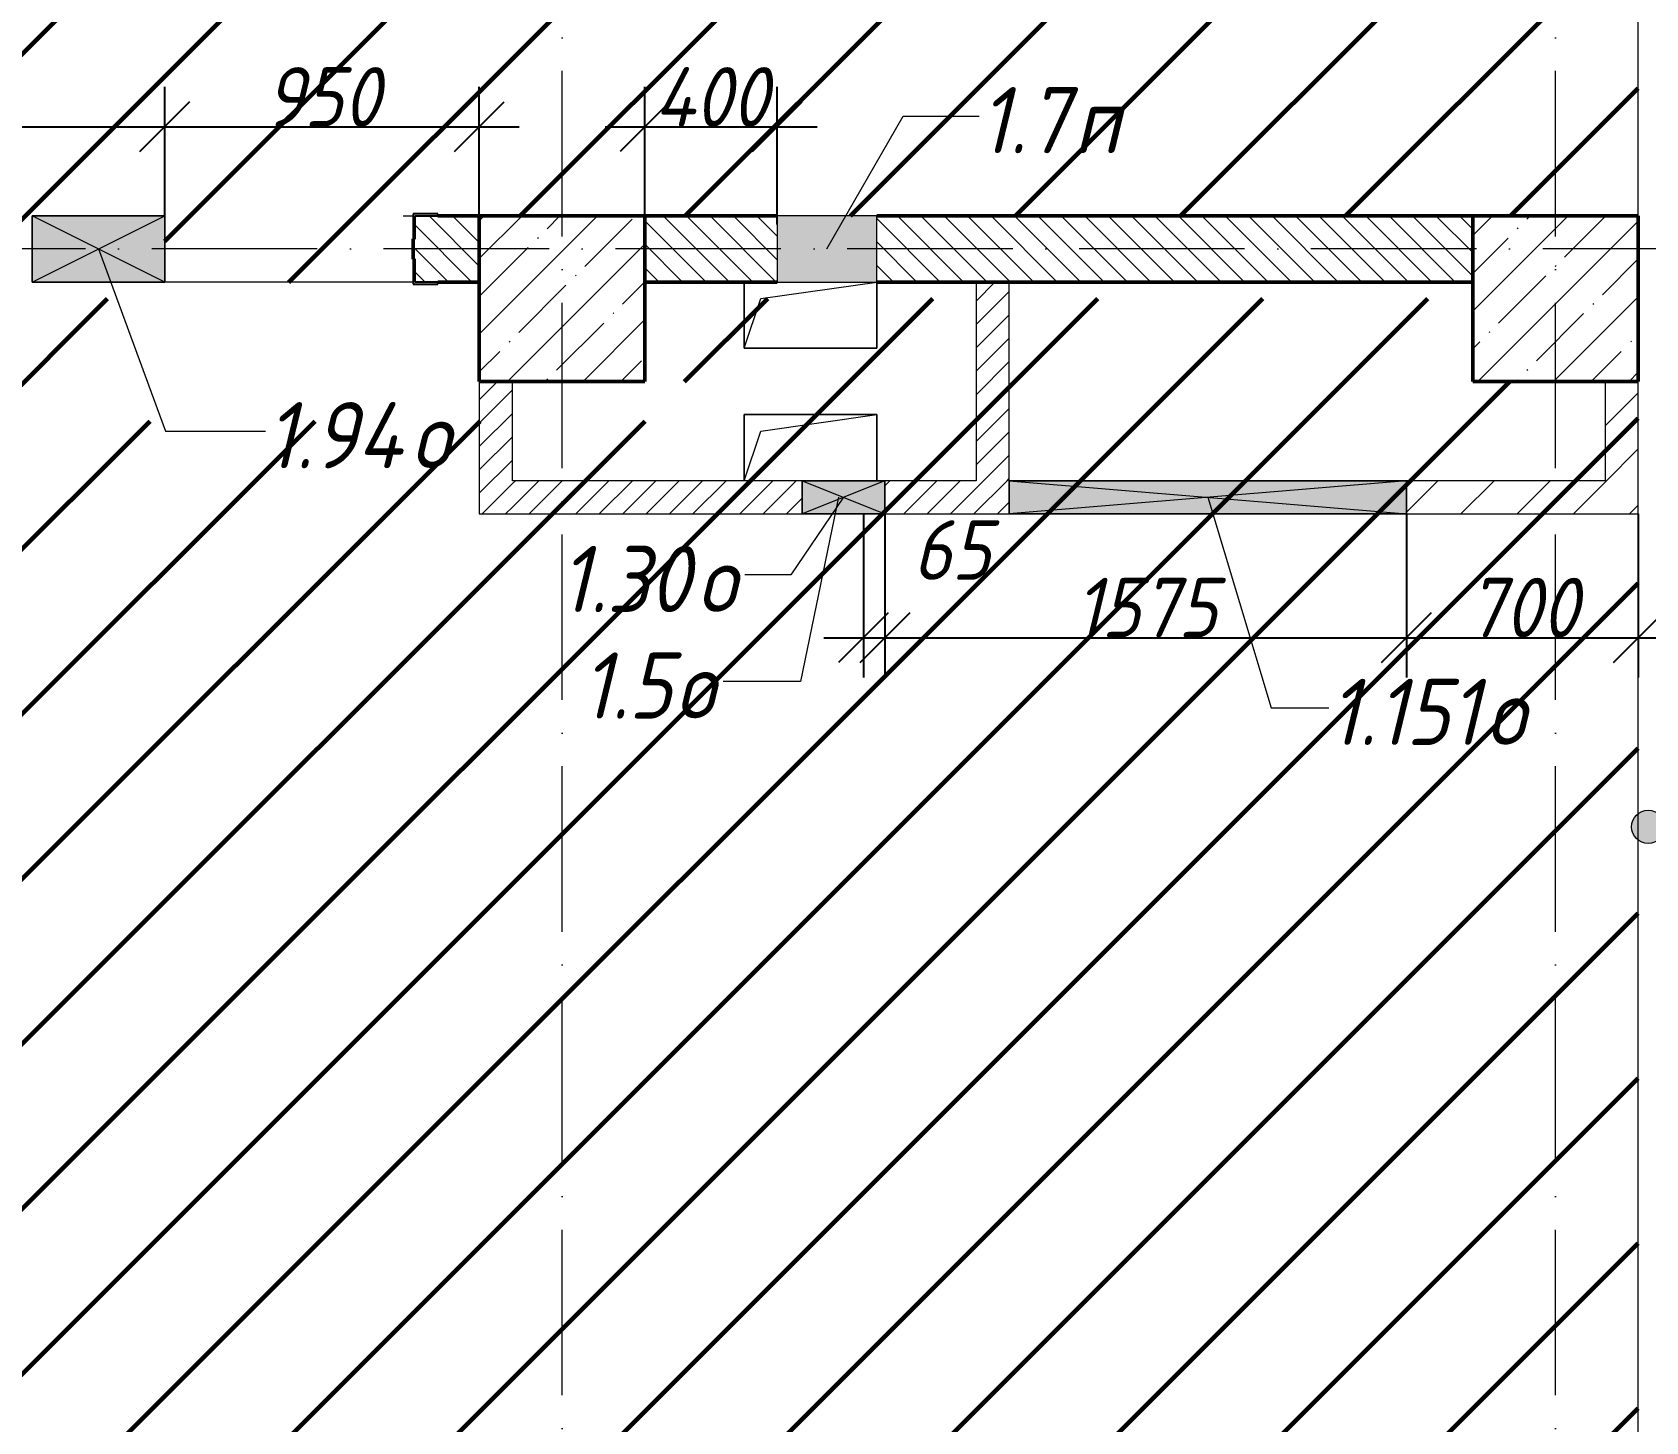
# Model space of a CAD drawing. Header units: millimetres. Extents: x -606178 to 312196, y -19338 to 632709.
# Drawn here: x -392381 to -387508, y 454233 to 458430 of the extents above; entities that cross this region are included whole.
import ezdxf

# ---------------------------------------------------------------- set-up
doc = ezdxf.new("R2010")
doc.units = ezdxf.units.MM
doc.linetypes.add('50_200_ШТРИХ_1Т_ш5_п1_п1_', pattern=[700, 500, -100, 0, -100])
for name, color, linetype, lineweight in [('6.4.1) Окр пт с инж. ПТ2.16', 3, 'Continuous', 60), ('6.4.4) Окр пт с инж. ПТ1.2', 202, 'Continuous', 60), ('A-____-____-DIMS', 7, 'Continuous', 9), ('A-DETL-GENF-OTLN', 7, 'Continuous', 9), ('A-FLOR-____-OTLN', 7, 'Continuous', 9), ('A-GENM-____-MCUT', 7, 'Continuous', 25), ('A-GENM-____-OTLN', 7, 'Continuous', 9), ('A-GENM-____-OTLN-1', 7, 'Continuous', 25), ('A-GLAZ-____-IDEN', 7, 'Continuous', 9), ('A-GLAZ-____-OTLN', 7, 'Continuous', 9), ('A-WALL-____-MCUT-2', 7, 'Continuous', 50), ('A-WALL-____-PATT-1', 7, 'Continuous', 9), ('A-WALL-FNSH-MCUT-1', 7, 'Continuous', 9), ('G-____-____-TEXT', 7, 'Continuous', 9), ('I-WALL-____-OTLN', 7, 'Continuous', 9), ('S-COLS-____-MCUT', 7, 'Continuous', 50), ('S-COLS-____-OTLN', 7, 'Continuous', 9), ('S-GRID-____-OTLN-1', 7, '50_200_ШТРИХ_1Т_ш5_п1_п1_', 9)]:
    doc.layers.add(name, color=color, linetype=linetype, lineweight=lineweight)
doc.styles.add('ISOCPEUR_I_10', font='isocpeui.ttf', dxfattribs={"width": 0.9, "height": 180})
doc.styles.add('ISOCPEUR_I_9', font='isocpeui.ttf', dxfattribs={"width": 0.9, "height": 250})
doc.dimstyles.new('ISO-1_8_0_9К_СРЕДНИЙ_Кладочные_3', dxfattribs={"dimscale": 304.8, "dimtxt": 179.276612, "dimasz": 0.492126, "dimexe": 0.393701, "dimexo": 0, "dimgap": 0, "dimtad": 1, "dimdec": 3, "dimrnd": 0.001, "dimdsep": 46, "dimtxsty": 'ISOCPEUR_I_10', "dimblk1": 'OBLIQUE', "dimblk2": 'OBLIQUE', "dimsah": 1, "dimcen": 0.09, "dimdle": 0.393701, "dimazin": 0, "dimtfac": 1, "dimtdec": 4, "dimtix": 1, "dimtmove": 0, "dimatfit": 3, "dimfxl": 1, "dimtvp": 1, "dimtolj": 1, "dimtzin": 0, "dimarcsym": 2})
doc.dimstyles.new('ISO-1_8_0_9К_СРЕДНИЙ_Кладочные_4', dxfattribs={"dimscale": 304.8, "dimtxt": 179.276612, "dimasz": 0.492126, "dimexe": 0.393701, "dimexo": 0, "dimgap": 0, "dimtad": 1, "dimdec": 3, "dimrnd": 0.001, "dimdsep": 46, "dimtxsty": 'ISOCPEUR_I_10', "dimblk1": 'OBLIQUE', "dimblk2": 'OBLIQUE', "dimsah": 1, "dimcen": 0.09, "dimdle": 0.393701, "dimazin": 0, "dimtfac": 1, "dimtdec": 4, "dimtix": 1, "dimtmove": 1, "dimatfit": 3, "dimfxl": 1, "dimtvp": 1, "dimtolj": 1, "dimtzin": 0, "dimarcsym": 2})
pattern_1 = [(135, (-425830.77, 451794.26), (-35.35534, -35.35534), [])]
pattern_2 = [(45, (-425830.77, 451794.26), (-35.35534, 35.35534), [])]
pattern_3 = [(45, (-425830.77, 451794.26), (-84.8528, 84.8528), [])]

# ---------------------------------------------------------------- blocks, each defined once
blk = doc.blocks.new('BSC_Колонна _Прямоугольная - 500х500-V75-АР1_План отверстий 1 этажа в осях 1-64_А-ГГ')
at = {"layer": 'S-COLS-____-OTLN'}
h = blk.add_hatch(dxfattribs=at)
h.set_pattern_fill('FP_107', color=256, style=0, pattern_type=2)
h.set_pattern_definition([(45, (-38050, -5831.04), (-114.04925, 114.04925), []), (45, (-37935.95, -5831.04), (-114.04925, 114.04925), [201.613, -40.323, 3.353, -36.97])])
h.paths.add_polyline_path([(-250, -250), (250, -250), (250, 250), (-250, 250)], flags=0)
at = {"layer": 'S-COLS-____-MCUT'}
for p, q in [((250, 250), (-250, 250)), ((-250, 250), (-250, -250)), ((250, -250), (250, 250)), ((-250, -250), (250, -250))]:
    blk.add_line(p, q, dxfattribs=at)
blk = doc.blocks.new('BSC_Колонна _Прямоугольная - 500х500-V104-АР1_План отверстий 1 этажа в осях 1-64_А-ГГ')
at = {"layer": 'S-COLS-____-OTLN'}
h = blk.add_hatch(dxfattribs=at)
h.set_pattern_fill('FP_136', color=256, style=0, pattern_type=2)
h.set_pattern_definition([(45, (-35050, -5831.04), (-114.04925, 114.04925), []), (45, (-34935.95, -5831.04), (-114.04925, 114.04925), [201.613, -40.323, 3.353, -36.97])])
h.paths.add_polyline_path([(-250, -250), (250, -250), (250, 250), (-250, 250)], flags=0)
at = {"layer": 'S-COLS-____-MCUT'}
for p, q in [((250, 250), (-250, 250)), ((-250, 250), (-250, -250)), ((250, -250), (250, 250)), ((-250, -250), (250, -250))]:
    blk.add_line(p, q, dxfattribs=at)
blk = doc.blocks.new('Фахверк_СКБ_Уголок - 200_4010_1-27904659-АР1_План отверстий 1 этажа в осях 1-64_А-ГГ')
at = {"layer": 'A-GENM-____-MCUT'}
for p, q in [((125, 156), (50, 156)), ((50, 156), (50, 150)), ((50, 150), (119, 150)), ((119, 150), (119, 81)), ((125, 81), (125, 156)), ((119, 81), (125, 81)), ((125, 19), (119, 19)), ((119, 19), (119, -50)), ((125, -56), (125, 19)), ((119, -50), (50, -50)), ((50, -50), (50, -56)), ((50, -56), (125, -56))]:
    blk.add_line(p, q, dxfattribs=at)
blk = doc.blocks.new('AR_Отверстие Ниша - Лючок-32404260-АР1_План отверстий 1 этажа в осях 1-64_А-ГГ')
at = {"layer": 'A-GLAZ-____-OTLN'}
blk.add_hatch(color=256, dxfattribs=at).paths.add_polyline_path([(150, 100), (-150, 100), (-150, -100), (150, -100)], flags=0)
for p, q in [((150, 100), (-150, 100)), ((-150, 100), (-150, -100)), ((150, -100), (150, 100)), ((-150, -100), (150, -100))]:
    blk.add_line(p, q, dxfattribs=at)
blk = doc.blocks.new('AR_Отверстие прямоугольное _в плите_ - AR_Отверстие прямоугольное _в плите_-30459223-АР1_План отверстий 1 этажа в осях 1-64_А-ГГ')
at = {"layer": 'A-GENM-____-OTLN'}
for p, q in [((-200, 100), (-200, -100)), ((-150, 50), (200, 100)), ((200, -100), (200, 100)), ((-200, -100), (-150, 50)), ((-200, -100), (200, -100))]:
    blk.add_line(p, q, dxfattribs=at)
blk = doc.blocks.new('AR_Отверстие прямоугольное _в плите_ - AR_Отверстие прямоугольное _в плите_-V203-АР1_План отверстий 1 этажа в осях 1-64_А-ГГ')
at = {"layer": 'A-GENM-____-OTLN'}
for p, q in [((200, 100), (-200, 100)), ((-200, 100), (-200, -100)), ((-150, 50), (200, 100)), ((200, -100), (200, 100)), ((-200, -100), (-150, 50))]:
    blk.add_line(p, q, dxfattribs=at)
blk = doc.blocks.new('AR_Отверстие прямоугольное _в стене__БезПР - AR_Отверстие прямоугольное _в стене__БезПР-36428102-АР1_План отверстий 1 этажа в осях 1-64_А-ГГ')
at = {"layer": 'A-GLAZ-____-OTLN'}
blk.add_hatch(color=256, dxfattribs=at).paths.add_polyline_path([(600, -50), (600, 50), (-600, 50), (-600, -50)], flags=0)
at = {"layer": 'A-DETL-GENF-OTLN'}
for p, q in [((-600, -50), (-600, 50)), ((-600, 50), (600, 50)), ((600, 50), (-600, -50)), ((-600, 50), (600, -50)), ((600, 50), (-600, 50)), ((-600, 50), (-600, -50)), ((600, 50), (600, -50)), ((600, -50), (600, 50)), ((600, -50), (-600, -50)), ((-600, -50), (600, -50))]:
    blk.add_line(p, q, dxfattribs=at)
at = {"layer": 'A-GLAZ-____-OTLN'}
blk.add_line((600, 50), (-600, 50), dxfattribs=at)
blk = doc.blocks.new('AR_Отверстие прямоугольное _в стене__БезПР - AR_Отверстие прямоугольное _в стене__БезПР-36428135-АР1_План отверстий 1 этажа в осях 1-64_А-ГГ')
at = {"layer": 'A-GLAZ-____-OTLN'}
blk.add_hatch(color=256, dxfattribs=at).paths.add_polyline_path([(125, -50), (125, 50), (-125, 50), (-125, -50)], flags=0)
at = {"layer": 'A-DETL-GENF-OTLN'}
for p, q in [((-125, -50), (-125, 50)), ((-125, 50), (125, 50)), ((125, 50), (-125, -50)), ((-125, 50), (125, -50)), ((125, 50), (-125, 50)), ((-125, 50), (-125, -50)), ((125, 50), (125, -50)), ((125, -50), (125, 50)), ((125, -50), (-125, -50)), ((-125, -50), (125, -50))]:
    blk.add_line(p, q, dxfattribs=at)
blk = doc.blocks.new('AR_Отверстие прямоугольное _в стене__БезПР - AR_Отверстие прямоугольное _в стене__БезПР-36428632-АР1_План отверстий 1 этажа в осях 1-64_А-ГГ')
at = {"layer": 'A-GLAZ-____-OTLN'}
blk.add_hatch(color=256, dxfattribs=at).paths.add_polyline_path([(-200, 100), (-200, -100), (200, -100), (200, 100)], flags=0)
at = {"layer": 'A-DETL-GENF-OTLN'}
for p, q in [((-200, -100), (-200, 100)), ((-200, 100), (200, 100)), ((200, 100), (-200, -100)), ((-200, 100), (200, -100)), ((200, 100), (-200, 100)), ((-200, 100), (-200, -100)), ((200, 100), (200, -100)), ((200, -100), (200, 100)), ((200, -100), (-200, -100)), ((-200, -100), (200, -100))]:
    blk.add_line(p, q, dxfattribs=at)
at = {"layer": 'A-GLAZ-____-OTLN'}
blk.add_line((200, 100), (-200, 100), dxfattribs=at)
blk = doc.blocks.new('_Oblique')
at = {"color": 0, "linetype": 'ByBlock', "lineweight": -2}
blk.add_line((-0.5, -0.5), (0.5, 0.5), dxfattribs=at)
blk = doc.blocks.new('*D4194')
at = {"layer": 'A-____-____-DIMS', "color": 0, "lineweight": -2, "transparency": 16777216}
for p, q in [((-390530.8, 457875.3), (-390530.8, 458264.7)), ((-390130.8, 457848.8), (-390130.8, 458264.7)), ((-390650.8, 458144.7), (-390010.8, 458144.7))]:
    blk.add_line(p, q, dxfattribs=at)
at = {"layer": 'Defpoints', "color": 0, "transparency": 16777216}
for p in [(-390130.8, 458144.7), (-390530.8, 457875.3), (-390130.8, 457848.8)]:
    blk.add_point(p, dxfattribs=at)
at = {"layer": 'A-____-____-DIMS', "color": 0, "lineweight": -2, "transparency": 16777216, "xscale": 150, "yscale": 150, "zscale": 150, "rotation": 180}
blk.add_blockref('_Oblique', (-390530.8, 458144.7), dxfattribs=at)
at = {"layer": 'A-____-____-DIMS', "color": 0, "lineweight": -2, "transparency": 16777216, "xscale": 150, "yscale": 150, "zscale": 150}
blk.add_blockref('_Oblique', (-390130.8, 458144.7), dxfattribs=at)
at = {"layer": 'A-____-____-DIMS', "color": 0, "transparency": 16777216, "insert": (-390330.8, 458234.7), "char_height": 180, "width": 426.127, "attachment_point": 5, "style": 'ISOCPEUR_I_10'}
blk.add_mtext('\\A1;400', dxfattribs=at)
blk = doc.blocks.new('*D4195')
at = {"layer": 'A-____-____-DIMS', "color": 0, "lineweight": -2, "transparency": 16777216}
for p, q in [((-393380.8, 457809.9), (-393380.8, 458264.7)), ((-391980.8, 457875.3), (-391980.8, 458264.7)), ((-393500.8, 458144.7), (-391860.8, 458144.7))]:
    blk.add_line(p, q, dxfattribs=at)
at = {"layer": 'Defpoints', "color": 0, "transparency": 16777216}
for p in [(-391980.8, 458144.7), (-391980.8, 457875.3), (-393380.8, 457809.9)]:
    blk.add_point(p, dxfattribs=at)
at = {"layer": 'A-____-____-DIMS', "color": 0, "lineweight": -2, "transparency": 16777216, "xscale": 150, "yscale": 150, "zscale": 150, "rotation": 180}
blk.add_blockref('_Oblique', (-393380.8, 458144.7), dxfattribs=at)
at = {"layer": 'A-____-____-DIMS', "color": 0, "lineweight": -2, "transparency": 16777216, "xscale": 150, "yscale": 150, "zscale": 150}
blk.add_blockref('_Oblique', (-391980.8, 458144.7), dxfattribs=at)
at = {"layer": 'A-____-____-DIMS', "color": 0, "transparency": 16777216, "insert": (-392680.8, 458234.7), "char_height": 180, "width": 521.281, "attachment_point": 5, "style": 'ISOCPEUR_I_10'}
blk.add_mtext('\\A1;1400', dxfattribs=at)
blk = doc.blocks.new('*D4196')
at = {"layer": 'A-____-____-DIMS', "color": 0, "lineweight": -2, "transparency": 16777216}
for p, q in [((-391980.8, 457875.3), (-391980.8, 458264.7)), ((-391030.8, 457875.3), (-391030.8, 458264.7)), ((-392100.8, 458144.7), (-390910.8, 458144.7))]:
    blk.add_line(p, q, dxfattribs=at)
at = {"layer": 'Defpoints', "color": 0, "transparency": 16777216}
for p in [(-391030.8, 458144.7), (-391980.8, 457875.3), (-391030.8, 457875.3)]:
    blk.add_point(p, dxfattribs=at)
at = {"layer": 'A-____-____-DIMS', "color": 0, "lineweight": -2, "transparency": 16777216, "xscale": 150, "yscale": 150, "zscale": 150, "rotation": 180}
blk.add_blockref('_Oblique', (-391980.8, 458144.7), dxfattribs=at)
at = {"layer": 'A-____-____-DIMS', "color": 0, "lineweight": -2, "transparency": 16777216, "xscale": 150, "yscale": 150, "zscale": 150}
blk.add_blockref('_Oblique', (-391030.8, 458144.7), dxfattribs=at)
at = {"layer": 'A-____-____-DIMS', "color": 0, "transparency": 16777216, "insert": (-391505.8, 458234.7), "char_height": 180, "width": 409.578, "attachment_point": 5, "style": 'ISOCPEUR_I_10'}
blk.add_mtext('\\A1;950', dxfattribs=at)
blk = doc.blocks.new('*D4300')
at = {"layer": 'A-____-____-DIMS', "color": 0, "lineweight": -2, "transparency": 16777216}
for p, q in [((-389870.8, 456975.3), (-389870.8, 456480.9)), ((-389805.8, 456975.3), (-389805.8, 456480.9)), ((-389990.8, 456600.9), (-389685.8, 456600.9))]:
    blk.add_line(p, q, dxfattribs=at)
at = {"layer": 'Defpoints', "color": 0, "transparency": 16777216}
for p in [(-389870.8, 456975.3), (-389805.8, 456975.3), (-389805.8, 456600.9)]:
    blk.add_point(p, dxfattribs=at)
at = {"layer": 'A-____-____-DIMS', "color": 0, "lineweight": -2, "transparency": 16777216, "xscale": 150, "yscale": 150, "zscale": 150, "rotation": 180}
blk.add_blockref('_Oblique', (-389870.8, 456600.9), dxfattribs=at)
at = {"layer": 'A-____-____-DIMS', "color": 0, "lineweight": -2, "transparency": 16777216, "xscale": 150, "yscale": 150, "zscale": 150}
blk.add_blockref('_Oblique', (-389805.8, 456600.9), dxfattribs=at)
at = {"layer": 'A-____-____-DIMS', "color": 0, "transparency": 16777216, "insert": (-389722.3, 456956), "char_height": 180, "width": 273.052, "attachment_point": 1, "line_spacing_factor": 1.149209, "style": 'ISOCPEUR_I_10'}
blk.add_mtext('\\A1;65', dxfattribs=at)
blk = doc.blocks.new('*D4212')
at = {"layer": 'A-____-____-DIMS', "color": 0, "lineweight": -2, "transparency": 16777216}
for p, q in [((-389805.8, 456975.3), (-389805.8, 456480.9)), ((-388230.8, 456975.3), (-388230.8, 456480.9)), ((-389925.8, 456600.9), (-388110.8, 456600.9))]:
    blk.add_line(p, q, dxfattribs=at)
at = {"layer": 'Defpoints', "color": 0, "transparency": 16777216}
for p in [(-389805.8, 456975.3), (-388230.8, 456975.3), (-388230.8, 456600.9)]:
    blk.add_point(p, dxfattribs=at)
at = {"layer": 'A-____-____-DIMS', "color": 0, "lineweight": -2, "transparency": 16777216, "xscale": 150, "yscale": 150, "zscale": 150, "rotation": 180}
blk.add_blockref('_Oblique', (-389805.8, 456600.9), dxfattribs=at)
at = {"layer": 'A-____-____-DIMS', "color": 0, "lineweight": -2, "transparency": 16777216, "xscale": 150, "yscale": 150, "zscale": 150}
blk.add_blockref('_Oblique', (-388230.8, 456600.9), dxfattribs=at)
at = {"layer": 'A-____-____-DIMS', "color": 0, "transparency": 16777216, "insert": (-389018.3, 456692), "char_height": 180, "width": 504.733, "attachment_point": 5, "style": 'ISOCPEUR_I_10'}
blk.add_mtext('\\A1;1575', dxfattribs=at)
blk = doc.blocks.new('*D4213')
at = {"layer": 'A-____-____-DIMS', "color": 0, "lineweight": -2, "transparency": 16777216}
for p, q in [((-388230.8, 456975.3), (-388230.8, 456480.9)), ((-387530.8, 456975.3), (-387530.8, 456480.9)), ((-388350.8, 456600.9), (-387410.8, 456600.9))]:
    blk.add_line(p, q, dxfattribs=at)
at = {"layer": 'Defpoints', "color": 0, "transparency": 16777216}
for p in [(-388230.8, 456975.3), (-387530.8, 456975.3), (-387530.8, 456600.9)]:
    blk.add_point(p, dxfattribs=at)
at = {"layer": 'A-____-____-DIMS', "color": 0, "lineweight": -2, "transparency": 16777216, "xscale": 150, "yscale": 150, "zscale": 150, "rotation": 180}
blk.add_blockref('_Oblique', (-388230.8, 456600.9), dxfattribs=at)
at = {"layer": 'A-____-____-DIMS', "color": 0, "lineweight": -2, "transparency": 16777216, "xscale": 150, "yscale": 150, "zscale": 150}
blk.add_blockref('_Oblique', (-387530.8, 456600.9), dxfattribs=at)
at = {"layer": 'A-____-____-DIMS', "color": 0, "transparency": 16777216, "insert": (-387880.8, 456692), "char_height": 180, "width": 409.578, "attachment_point": 5, "style": 'ISOCPEUR_I_10'}
blk.add_mtext('\\A1;700', dxfattribs=at)

msp = doc.modelspace()

# ---------------------------------------------------------------- hatches: boundary and pattern name
at = {"layer": '6.4.1) Окр пт с инж. ПТ2.16'}
h = msp.add_hatch(dxfattribs=at)
h.set_pattern_fill('ANSI31', color=256, scale=111)
h.paths.add_polyline_path([(-387530.7712, 460775.3011), (-388030.7712, 460775.3011), (-388030.7712, 461025.3011), (-389830.7712, 461025.3011), (-389830.7712, 461019.3011), (-389905.7712, 461019.3011), (-390330.7712, 461023.3811), (-390330.7712, 460925.3011), (-390530.7712, 460925.3011), (-390530.7712, 460775.3011), (-391030.7712, 460775.3011), (-391030.7712, 460925.3011), (-391230.7712, 460925.3011), (-391230.7712, 461025.3011), (-392830.7712, 461025.3011), (-392830.7712, 461019.3011), (-392905.7712, 461019.3011), (-393430.7712, 461022.3011), (-393430.7712, 460925.3011), (-393630.7712, 460925.3011), (-393630.7712, 461025.3011), (-393955.7712, 461025.3011), (-393955.7712, 461019.3011), (-394030.7712, 461019.3011), (-394030.7712, 461025.3011), (-395830.7712, 461025.3011), (-395830.7712, 461019.3011), (-395905.7712, 461019.3011), (-396330.7712, 461023.3811), (-396330.7712, 460925.3011), (-396530.7712, 460925.3011), (-396530.7712, 460775.3011), (-397030.7712, 460775.3011), (-397030.7712, 461025.3011), (-398830.7712, 461025.3011), (-398830.7712, 461019.3011), (-398905.7712, 461019.3011), (-399330.7712, 461023.3811), (-399330.7712, 460925.3011), (-399530.7712, 460925.3011), (-399530.7712, 460775.3011), (-400030.7712, 460775.3011), (-400030.7712, 461025.3011), (-403180.7712, 461025.3011), (-405280.7712, 461025.3011), (-416230.7712, 461025.3011), (-420230.7712, 461025.3011), (-427780.7712, 461025.3011), (-427780.7712, 460775.3011), (-428030.7712, 460775.3011), (-428030.7712, 460450.3011), (-428024.7712, 460450.3011), (-428024.7712, 460375.3011), (-428030.7712, 460375.3011), (-428030.7712, 458575.3011), (-428024.7712, 458575.3011), (-428024.7712, 458500.3011), (-428027.5712, 458325.3011), (-427930.7712, 458325.3011), (-427930.7712, 458125.3011), (-427780.7712, 458125.3011), (-427780.7712, 457875.3011), (-426180.7712, 457875.3011), (-425730.7712, 457875.3011), (-424630.7712, 457875.3011), (-424030.7712, 457875.3011), (-423330.7712, 457875.3011), (-423130.7712, 457875.3011), (-422330.7712, 457875.3011), (-420730.7712, 457875.3011), (-420530.7712, 457875.3011), (-420030.7712, 457875.3011), (-420005.7712, 457876.8011), (-420005.7712, 457881.3011), (-419930.7712, 457881.3011), (-419930.7712, 457875.3011), (-419570.7712, 457875.3011), (-419270.7712, 457875.3011), (-418780.7712, 457875.3011), (-418780.7712, 457881.3011), (-418705.7712, 457881.3011), (-417255.7712, 457875.3011), (-417255.7712, 457881.3011), (-417180.7712, 457881.3011), (-416700.7712, 457875.3011), (-416500.7712, 457875.3011), (-416030.7712, 457875.3011), (-416030.7712, 457881.3011), (-415955.7712, 457881.3011), (-415430.7712, 457875.3011), (-414930.7712, 457875.3011), (-414905.7712, 457876.8011), (-414905.7712, 457881.3011), (-414830.7712, 457881.3011), (-414830.7712, 457875.3011), (-414695.7712, 457875.3011), (-414345.7712, 457875.3011), (-413830.7712, 457875.3011), (-413830.7712, 457881.3011), (-413755.7712, 457881.3011), (-413155.7712, 457875.3011), (-413155.7712, 457881.3011), (-413080.7712, 457881.3011), (-413080.7712, 457875.3011), (-412730.7712, 457875.3011), (-412430.7712, 457875.3011), (-411930.7712, 457875.3011), (-411930.7712, 457881.3011), (-411855.7712, 457881.3011), (-411430.7712, 457875.3011), (-410930.7712, 457875.3011), (-410530.7712, 457875.3011), (-410355.7712, 457875.3011), (-410355.7712, 457881.3011), (-410280.7712, 457881.3011), (-410280.7712, 457875.3011), (-409130.7712, 457875.3011), (-409130.7712, 457881.3011), (-409030.7712, 457881.3011), (-409030.7712, 457875.3011), (-408530.7712, 457875.3011), (-406030.7712, 457875.3011), (-405530.7712, 457875.3011), (-404530.7712, 457875.3011), (-404430.7712, 457875.3011), (-404430.7712, 457175.3011), (-403730.7712, 457175.3011), (-403730.7712, 457875.3011), (-403480.7712, 457875.3011), (-402980.7712, 457875.3011), (-402205.7712, 457875.3011), (-402205.7712, 457881.3011), (-402130.7712, 457881.3011), (-401280.7712, 457875.3011), (-400880.7712, 457875.3011), (-400430.7712, 457875.3011), (-400430.7712, 457881.3011), (-400355.7712, 457881.3011), (-400030.7712, 457875.3011), (-399530.7712, 457875.3011), (-397030.7712, 457875.3011), (-396530.7712, 457875.3011), (-396505.7712, 457876.8011), (-396505.7712, 457881.3011), (-396430.7712, 457881.3011), (-396430.7712, 457875.3011), (-396340.7712, 457875.3011), (-395940.7712, 457875.3011), (-395730.7712, 457875.3011), (-395730.7712, 457881.3011), (-395655.7712, 457881.3011), (-395505.7712, 457875.3011), (-395505.7712, 457881.3011), (-395430.7712, 457881.3011), (-395430.7712, 457875.3011), (-395250.7712, 457875.3011), (-394950.7712, 457875.3011), (-394730.7712, 457875.3011), (-394730.7712, 457881.3011), (-394655.7712, 457881.3011), (-393980.7712, 457875.3011), (-393380.7712, 457875.3011), (-393105.7712, 457875.3011), (-393105.7712, 457881.3011), (-393030.7712, 457881.3011), (-393000.7712, 457875.3011), (-393030.7712, 457875.3011), (-393030.7712, 457835.3011), (-393025.7712, 457835.3011), (-393025.7712, 457675.3011), (-392380.7712, 457675.3011), (-392380.7712, 457875.3011), (-391980.7712, 457875.3011), (-391980.7712, 457675.3011), (-391230.7712, 457675.3011), (-391230.7712, 457744.3011), (-391230.7712, 457806.3011), (-391230.7712, 457881.3011), (-391155.7712, 457881.3011), (-391030.7712, 457875.3011), (-390530.7712, 457875.3011), (-390130.7712, 457875.3011), (-389830.7712, 457875.3011), (-388030.7712, 457875.3011), (-387530.7712, 457875.3011)])
at = {"layer": '6.4.4) Окр пт с инж. ПТ1.2'}
h = msp.add_hatch(dxfattribs=at)
h.set_pattern_fill('ANSI31', color=256, scale=111)
h.paths.add_polyline_path([(-387530.7712, 457375.6486), (-388030.7712, 457375.6486), (-388030.7712, 457625.6486), (-390410.7712, 457625.6486), (-390410.7712, 457255.6486), (-392150.7712, 457255.6486), (-392150.7712, 457625.6486), (-393995.1561, 457625.6486), (-393995.1561, 457055.6486), (-397030.7712, 457055.6486), (-397030.7712, 457375.6486), (-397030.7712, 457625.6486), (-399530.7712, 457625.6486), (-399530.7712, 457375.6486), (-400030.7712, 457375.6486), (-400030.7712, 457625.6486), (-402625.5449, 457625.6486), (-402625.5449, 456805.6486), (-403465.5449, 456805.6486), (-403465.5449, 457255.6486), (-406010.8208, 457255.6486), (-406010.8208, 456905.6486), (-406750.7712, 456905.6486), (-406750.7712, 457255.6486), (-408530.7712, 457255.6486), (-408530.7712, 457025.6486), (-408565.7712, 457025.6486), (-408565.7712, 456975.6486), (-408565.7712, 455875.6486), (-408565.7712, 455825.6486), (-408530.7712, 455825.6486), (-408380.7712, 455825.6486), (-408380.7712, 450525.6486), (-408200.7712, 450525.6486), (-408200.7712, 450275.6486), (-406180.7712, 450275.6486), (-406180.7712, 450525.6486), (-405180.7712, 450525.6486), (-405180.7712, 450275.6486), (-400353.4949, 450275.6486), (-400353.4949, 450525.6486), (-399180.7712, 450525.6486), (-399180.7712, 450275.6486), (-397180.7712, 450275.6486), (-397180.7712, 450525.6486), (-396175.7712, 450525.6486), (-396175.7712, 450275.6486), (-391501.6045, 450275.6486), (-391501.6045, 450525.6486), (-391300.7712, 450525.6486), (-391300.7712, 450795.6486), (-390110.7712, 450795.6486), (-390110.7712, 450275.6486), (-387530.7712, 450273.6293)])
at = {"layer": 'A-WALL-____-PATT-1'}
h = msp.add_hatch(dxfattribs=at)
h.set_pattern_fill('FP_6', color=256, style=0, pattern_type=2)
h.set_pattern_definition(pattern_1)
h.paths.add_polyline_path([(-391155.7712, 457675.3011), (-391030.7712, 457675.3011), (-391030.7712, 457875.3011), (-391224.7712, 457875.3011), (-391224.7712, 457806.3011), (-391230.7712, 457806.3011), (-391230.7712, 457744.3011), (-391224.7712, 457744.3011), (-391224.7712, 457675.3011)], flags=0)
h.paths.add_polyline_path([(-393105.7712, 457675.3011), (-393036.7712, 457675.3011), (-393036.7712, 457744.3011), (-393030.7712, 457744.3011), (-393030.7712, 457806.3011), (-393036.7712, 457806.3011), (-393036.7712, 457875.3011), (-393380.7712, 457875.3011), (-393380.7712, 457675.3011)], flags=0)
h.paths.add_polyline_path([(-394724.7712, 457675.3011), (-393980.7712, 457675.3011), (-393980.7712, 457875.3011), (-394724.7712, 457875.3011), (-394724.7712, 457806.3011), (-394730.7712, 457806.3011), (-394730.7712, 457744.3011), (-394724.7712, 457744.3011), (-394724.7712, 457688.7091)], flags=0)
h.paths.add_polyline_path([(-395436.7712, 457675.3011), (-395436.7712, 457744.3011), (-395430.7712, 457744.3011), (-395430.7712, 457806.3011), (-395436.7712, 457806.3011), (-395436.7712, 457875.3011), (-395724.7712, 457875.3011), (-395724.7712, 457806.3011), (-395730.7712, 457806.3011), (-395730.7712, 457744.3011), (-395724.7712, 457744.3011), (-395724.7712, 457675.3011), (-395505.7712, 457675.3011)], flags=0)
h.paths.add_polyline_path([(-396436.7712, 457675.3011), (-396436.7712, 457744.3011), (-396430.7712, 457744.3011), (-396430.7712, 457806.3011), (-396436.7712, 457806.3011), (-396436.7712, 457875.3011), (-396530.7712, 457875.3011), (-396530.7712, 457675.3011), (-396505.7712, 457675.3011)], flags=0)
h = msp.add_hatch(dxfattribs=at)
h.set_pattern_fill('FP_6', color=256, style=0, pattern_type=2)
h.set_pattern_definition(pattern_1)
h.paths.add_polyline_path([(-389830.7712, 457675.3011), (-388030.7712, 457675.3011), (-388030.7712, 457875.3011), (-389830.7712, 457875.3011)], flags=0)
h.paths.add_polyline_path([(-390530.7712, 457675.3011), (-390130.7712, 457675.3011), (-390130.7712, 457875.3011), (-390530.7712, 457875.3011)], flags=0)
h = msp.add_hatch(dxfattribs=at)
h.set_pattern_fill('FP_5', color=256, style=0, pattern_type=2)
h.set_pattern_definition(pattern_2)
h.paths.add_polyline_path([(-389430.7712, 457075.3011), (-389430.7712, 457675.3011), (-389530.7712, 457675.3011), (-389530.7712, 457075.3011)], flags=0)
h = msp.add_hatch(dxfattribs=at)
h.set_pattern_fill('FP_5', color=256, style=0, pattern_type=2)
h.set_pattern_definition(pattern_2)
h.paths.add_polyline_path([(-390930.7712, 456975.3011), (-390930.7712, 457375.3011), (-391030.7712, 457375.3011), (-391030.7712, 456975.3011)], flags=0)
h = msp.add_hatch(dxfattribs=at)
h.set_pattern_fill('FP_4', color=256, style=0, pattern_type=2)
h.set_pattern_definition(pattern_3)
h.paths.add_polyline_path([(-387530.7712, 456975.3011), (-387530.7712, 457375.3011), (-387630.7712, 457375.3011), (-387630.7712, 456975.3011)], flags=0)
h = msp.add_hatch(dxfattribs=at)
h.set_pattern_fill('FP_5', color=256, style=0, pattern_type=2)
h.set_pattern_definition(pattern_2)
h.paths.add_polyline_path([(-389430.7712, 456975.3011), (-389430.7712, 457075.3011), (-389805.7712, 457075.3011), (-389805.7712, 456975.3011)], flags=0)
h.paths.add_polyline_path([(-390496.4355, 456975.3011), (-390055.7712, 456975.3011), (-390055.7712, 457075.3011), (-390930.7712, 457075.3011), (-390930.7712, 456975.3011)], flags=0)
h = msp.add_hatch(dxfattribs=at)
h.set_pattern_fill('FP_4', color=256, style=0, pattern_type=2)
h.set_pattern_definition(pattern_3)
h.paths.add_polyline_path([(-387630.7712, 456975.3011), (-387630.7712, 457075.3011), (-388230.7712, 457075.3011), (-388230.7712, 456975.3011)], flags=0)
at = {"layer": 'G-____-____-TEXT'}
h = msp.add_hatch(color=256, dxfattribs=at)
edge = h.paths.add_edge_path(flags=0)
edge.add_arc((-387500.7767, 456029.6654), 50, 0, 360)

# ---------------------------------------------------------------- linework, layer by layer
at = {"layer": 'A-FLOR-____-OTLN'}
for p, q in [((-387530.7712, 457875.3011), (-387530.7712, 460775.3011)), ((-390230.7712, 457475.3011), (-390230.7712, 457675.3011)), ((-389830.7712, 457675.3011), (-389830.7712, 457475.3011)), ((-389830.7712, 457475.3011), (-390230.7712, 457475.3011)), ((-390230.7712, 457275.3011), (-389830.7712, 457275.3011)), ((-390230.7712, 457075.3011), (-390230.7712, 457275.3011)), ((-389830.7712, 457275.3011), (-389830.7712, 457075.3011)), ((-387530.7712, 450375.3011), (-387530.7712, 456975.3011))]:
    msp.add_line(p, q, dxfattribs=at)
at = {"layer": 'A-GLAZ-____-IDEN'}
for p, q in [((-389980.7712, 457775.3011), (-389751.1236, 458176.9135)), ((-389751.1236, 458176.9135), (-389521.4761, 458176.9135)), ((-392180.7712, 457775.3011), (-391977.9906, 457225.1698)), ((-391977.9906, 457225.1698), (-391676.5556, 457225.1698)), ((-389930.7712, 457025.3011), (-390090.412, 456790.7877)), ((-389945.7712, 457025.3011), (-390060.3983, 456469.0406)), ((-388830.7712, 457025.3011), (-388639.0704, 456389.315)), ((-390090.412, 456790.7877), (-390229.3558, 456790.7877)), ((-390060.3983, 456469.0406), (-390294.5997, 456469.0406)), ((-388639.0704, 456389.315), (-388465.7251, 456389.315))]:
    msp.add_line(p, q, dxfattribs=at)
at = {"layer": 'A-WALL-____-MCUT-2'}
for p, q in [((-391030.7712, 457875.3011), (-391155.7712, 457875.3011)), ((-390130.7712, 457875.3011), (-390530.7712, 457875.3011)), ((-388030.7712, 457875.3011), (-389830.7712, 457875.3011)), ((-391230.7712, 457806.3011), (-391230.7712, 457744.3011)), ((-391155.7712, 457675.3011), (-391030.7712, 457675.3011)), ((-390530.7712, 457675.3011), (-390130.7712, 457675.3011)), ((-389830.7712, 457675.3011), (-388030.7712, 457675.3011))]:
    msp.add_line(p, q, dxfattribs=at)
at = {"layer": 'A-WALL-FNSH-MCUT-1'}
for p, q in [((-389530.7712, 457675.3011), (-389530.7712, 457075.3011)), ((-389430.7712, 457075.3011), (-389430.7712, 457675.3011)), ((-391030.7712, 457375.3011), (-391030.7712, 456975.3011)), ((-390930.7712, 457075.3011), (-390930.7712, 457375.3011)), ((-387630.7712, 457375.3011), (-387630.7712, 457075.3011)), ((-387530.7712, 456975.3011), (-387530.7712, 457375.3011)), ((-390055.7712, 457075.3011), (-390930.7712, 457075.3011)), ((-389530.7712, 457075.3011), (-389805.7712, 457075.3011)), ((-387630.7712, 457075.3011), (-388230.7712, 457075.3011)), ((-391030.7712, 456975.3011), (-390055.7712, 456975.3011)), ((-389805.7712, 456975.3011), (-389430.7712, 456975.3011)), ((-388230.7712, 456975.3011), (-387530.7712, 456975.3011))]:
    msp.add_line(p, q, dxfattribs=at)
at = {"layer": 'G-____-____-TEXT'}
msp.add_circle((-387500.7767, 456029.6654), 50, dxfattribs=at)
at = {"layer": 'I-WALL-____-OTLN'}
for p, q in [((-391260.7712, 457875.3011), (-391230.7712, 457875.3011)), ((-391230.7712, 457675.3011), (-391980.7712, 457675.3011))]:
    msp.add_line(p, q, dxfattribs=at)
at = {"layer": 'S-GRID-____-OTLN-1'}
for p, q in [((-390780.7712, 447311.6528), (-390780.7712, 461944.7985)), ((-387780.7712, 447311.6528), (-387780.7712, 461944.7985)), ((-335511.9839, 457775.3011), (-430499.5414, 457775.3011))]:
    msp.add_line(p, q, dxfattribs=at)

# ---------------------------------------------------------------- block references
at = {"layer": 'A-GENM-____-OTLN'}
for name, p in [('AR_Отверстие прямоугольное _в плите_ - AR_Отверстие прямоугольное _в плите_-30459223-АР1_План отверстий 1 этажа в осях 1-64_А-ГГ', (-390030.7712, 457575.3011)), ('AR_Отверстие прямоугольное _в плите_ - AR_Отверстие прямоугольное _в плите_-V203-АР1_План отверстий 1 этажа в осях 1-64_А-ГГ', (-390030.7712, 457175.3011))]:
    msp.add_blockref(name, p, dxfattribs=at)
at = {"layer": 'A-GENM-____-OTLN-1', "rotation": 180}
msp.add_blockref('Фахверк_СКБ_Уголок - 200_4010_1-27904659-АР1_План отверстий 1 этажа в осях 1-64_А-ГГ', (-391105.7712, 457825.3011), dxfattribs=at)
at = {"layer": 'A-GLAZ-____-OTLN', "rotation": 180}
for name, p in [('AR_Отверстие прямоугольное _в стене__БезПР - AR_Отверстие прямоугольное _в стене__БезПР-36428632-АР1_План отверстий 1 этажа в осях 1-64_А-ГГ', (-392180.7712, 457775.3011)), ('AR_Отверстие Ниша - Лючок-32404260-АР1_План отверстий 1 этажа в осях 1-64_А-ГГ', (-389980.7712, 457775.3011))]:
    msp.add_blockref(name, p, dxfattribs=at)
at = {"layer": 'A-GLAZ-____-OTLN'}
for name, p in [('AR_Отверстие прямоугольное _в стене__БезПР - AR_Отверстие прямоугольное _в стене__БезПР-36428135-АР1_План отверстий 1 этажа в осях 1-64_А-ГГ', (-389930.7712, 457025.3011)), ('AR_Отверстие прямоугольное _в стене__БезПР - AR_Отверстие прямоугольное _в стене__БезПР-36428102-АР1_План отверстий 1 этажа в осях 1-64_А-ГГ', (-388830.7712, 457025.3011))]:
    msp.add_blockref(name, p, dxfattribs=at)
at = {"layer": 'S-COLS-____-OTLN'}
for name, p in [('BSC_Колонна _Прямоугольная - 500х500-V104-АР1_План отверстий 1 этажа в осях 1-64_А-ГГ', (-390780.7712, 457625.3011)), ('BSC_Колонна _Прямоугольная - 500х500-V75-АР1_План отверстий 1 этажа в осях 1-64_А-ГГ', (-387780.7712, 457625.3011))]:
    msp.add_blockref(name, p, dxfattribs=at)

# ---------------------------------------------------------------- texts
at = {"layer": 'A-GLAZ-____-IDEN', "char_height": 200, "attachment_point": 1, "style": 'ISOCPEUR_I_9'}
for s, insert, width in [('1.7', (-389521.4761, 458264.5281), 346.329), ('\\fISOCPEUR|b0|i1|c204|p34|;\\W.9;п', (-389235.7261, 458264.5281), 158.734125), ('1.94', (-391676.5556, 457312.7844), 533.923875), ('\\fISOCPEUR|b0|i1|c204|p34|;\\W.9;о', (-391236.0243, 457312.7844), 158.734125), ('1.30', (-390788.8074, 456878.4023), 505.063125), ('\\fISOCPEUR|b0|i1|c204|p34|;\\W.9;о', (-390372.0887, 456878.4023), 158.734125), ('1.5', (-390723.5574, 456556.6551), 346.329), ('\\fISOCPEUR|b0|i1|c204|p34|;\\W.9;о', (-390437.8074, 456556.6551), 158.734125), ('1.151', (-388465.7251, 456476.9296), 577.215), ('\\fISOCPEUR|b0|i1|c204|p34|;\\W.9;о', (-387989.4751, 456476.9296), 158.734125)]:
    msp.add_mtext(s, dxfattribs=dict(at, insert=insert, width=width))

# ---------------------------------------------------------------- dimensions: what is measured, and where the dimension line sits
at = {"layer": 'A-____-____-DIMS'}
for base, p1, p2, override, picture, middle in [((-391980.7712, 458144.7359), (-393380.7712, 457809.8634), (-391980.7712, 457875.3011), {"dimpost": '<>', "dimfxl": 1401.528484}, '*D4195', (-392680.7712, 458234.7359)), ((-391030.7712, 458144.7359), (-391980.7712, 457875.3011), (-391030.7712, 457875.3011), {"dimpost": '<>', "dimfxl": 950}, '*D4196', (-391505.7712, 458234.7359)), ((-390130.7712, 458144.7359), (-390530.7712, 457875.3011), (-390130.7712, 457848.8131), {"dimpost": '<>', "dimfxl": 400.876061}, '*D4194', (-390330.7712, 458234.7359)), ((-388230.7712, 456600.8834), (-389805.7712, 456975.3011), (-388230.7712, 456975.3011), {"dimpost": '<>', "dimfxl": 1575}, '*D4212', (-389018.2712, 456692.0425)), ((-387530.7712, 456600.8834), (-388230.7712, 456975.3011), (-387530.7712, 456975.3011), {"dimpost": '<>', "dimfxl": 700}, '*D4213', (-387880.7712, 456692.0425))]:
    dim = msp.add_linear_dim(base=base, p1=p1, p2=p2, dimstyle='ISO-1_8_0_9К_СРЕДНИЙ_Кладочные_3', override=override, dxfattribs=at)
    dim.commit()
    dim.dimension.update_dxf_attribs({"geometry": picture, "text_midpoint": middle})
dim = msp.add_linear_dim(base=(-389805.7712, 456600.8834), p1=(-389870.7712, 456975.3011), p2=(-389805.7712, 456975.3011), dimstyle='ISO-1_8_0_9К_СРЕДНИЙ_Кладочные_4', override={"dimpost": '<>', "dimfxl": 65}, dxfattribs=at)
dim.commit()
dim.dimension.update_dxf_attribs({"geometry": '*D4300', "text_midpoint": (-389585.7679, 456716.0454), "dimtype": 160})

doc.saveas('drawing.dxf')
